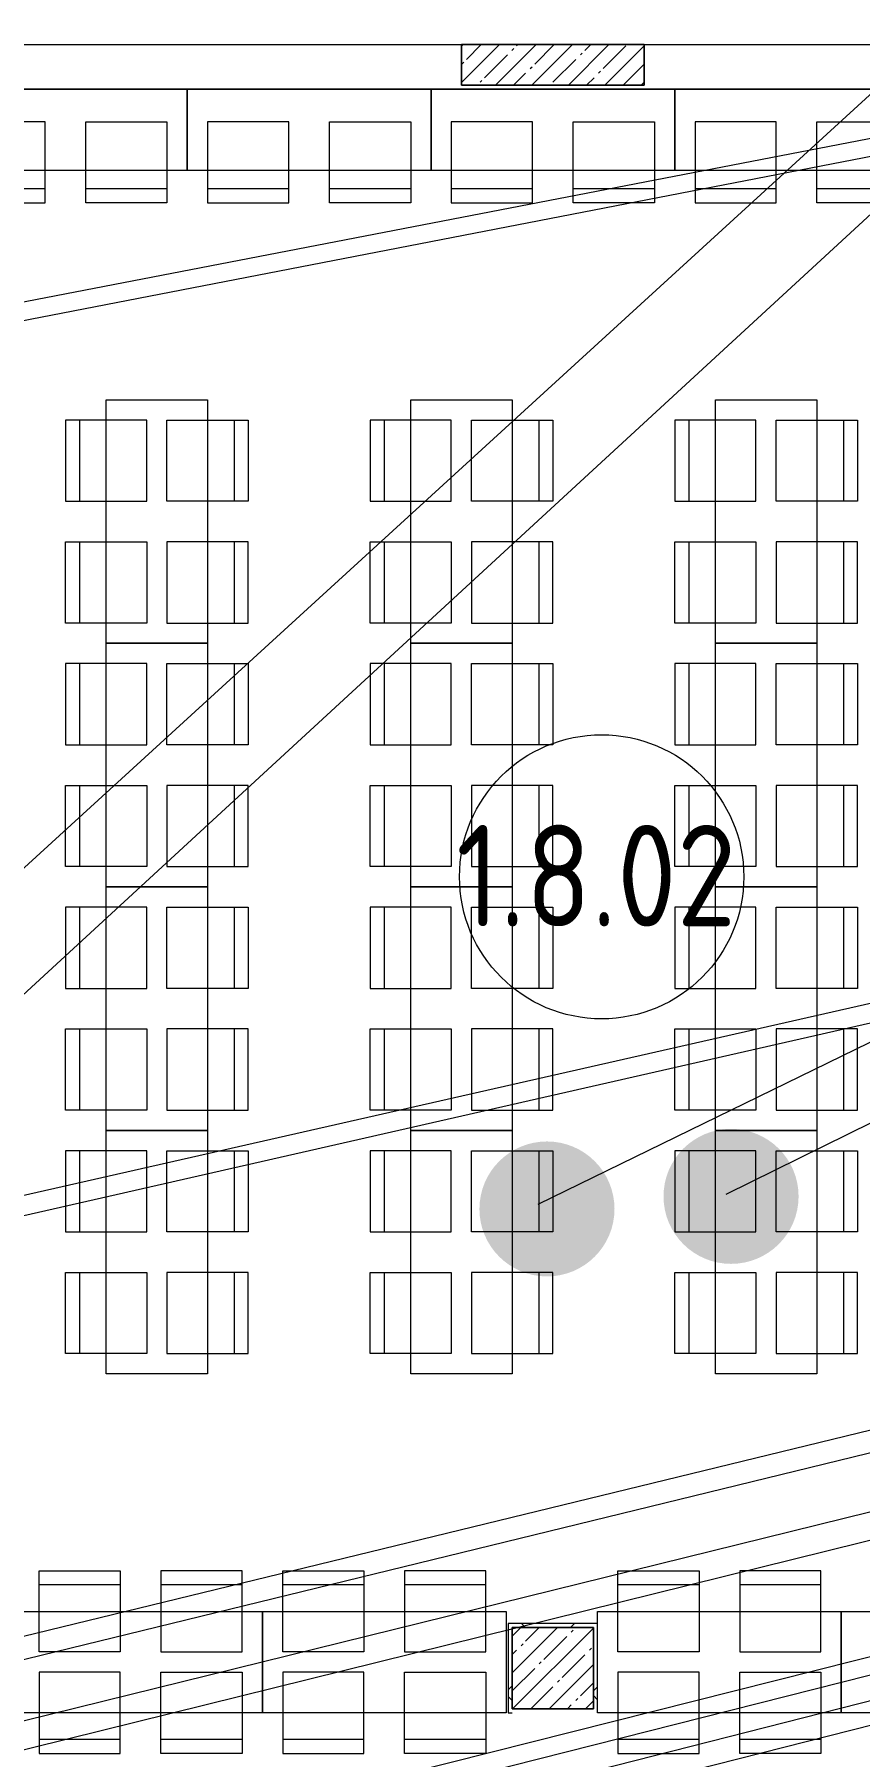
# Model space of a CAD drawing. Header units: millimetres. Extents: x -500089 to 1469082, y -290736 to 166440.
# Drawn here: x 1195451 to 1199514, y -53306 to -44820 of the extents above; entities that cross this region are included whole.
import ezdxf

# ---------------------------------------------------------------- set-up
doc = ezdxf.new("R2010")
doc.units = ezdxf.units.MM
for name, color, linetype, lineweight in [('Линии', 7, 'Continuous', 0), ('Марки помещений', 7, 'Continuous', 0), ('Несущие колонны', 7, 'Continuous', 0), ('Стены наружные', 7, 'Continuous', 0), ('Стены отделка', 7, 'Continuous', 0), ('Стены штриховка', 7, 'Continuous', 0), ('экспертиза ДУ', 1, 'Continuous', 0), ('экспертиза ДУ пояснения', 6, 'Continuous', 0)]:
    doc.layers.add(name, color=color, linetype=linetype, lineweight=lineweight)
doc.styles.add('GOST Common_1', font='', dxfattribs={"width": 0.9, "height": 700})
doc.styles.get('GOST Common_1').set_extended_font_data('GOST Common')
pattern_1 = [(45, (1111853.6, -73570.5), (-212.132, 212.132), []), (135, (1111853.6, -73570.5), (-212.132, -212.132), [])]

# ---------------------------------------------------------------- blocks, each defined once
blk = doc.blocks.new('ADSK_КолоннаЖБ_Прямоугольная - 400x400 мм-V261-З Этаж 01')
at = {"layer": 'Несущие колонны'}
h = blk.add_hatch(dxfattribs=at)
h.set_pattern_fill('FP_45', color=256, style=0, pattern_type=2)
h.set_pattern_definition([(45, (-86150, -20700), (-89.80256, 89.80256), []), (45, (-86060.2, -20700), (-89.80256, 89.80256), [158.75, -31.75, 13.411, -18.339])])
h.paths.add_polyline_path([(200, -200), (200, 200), (-200, 200), (-200, -200)], flags=0)
at = {"layer": 'Несущие колонны', "lineweight": 18}
for p, q in [((-200, -200), (-200, 200)), ((-200, 200), (200, 200)), ((200, 200), (-200, 200)), ((-200, 200), (-200, -200)), ((200, 200), (200, -200)), ((200, -200), (200, 200)), ((200, -200), (-200, -200)), ((-200, -200), (200, -200))]:
    blk.add_line(p, q, dxfattribs=at)
blk = doc.blocks.new('ADSK_КолоннаЖБ_Прямоугольная - 200x900 мм-V453-З Этаж 01')
at = {"layer": 'Несущие колонны'}
h = blk.add_hatch(dxfattribs=at)
h.set_pattern_fill('FP_179', color=256, style=0, pattern_type=2)
h.set_pattern_definition([(45, (-86150, -28600), (-89.80256, 89.80256), []), (45, (-86060.2, -28600), (-89.80256, 89.80256), [158.75, -31.75, 13.411, -18.339])])
h.paths.add_polyline_path([(450, -100), (450, 100), (-450, 100), (-450, -100)], flags=0)
at = {"layer": 'Несущие колонны', "lineweight": 18}
for p, q in [((-450, -100), (-450, 100)), ((-450, 100), (450, 100)), ((450, 100), (-450, 100)), ((-450, 100), (-450, -100)), ((450, 100), (450, -100)), ((450, -100), (450, 100)), ((450, -100), (-450, -100)), ((-450, -100), (450, -100))]:
    blk.add_line(p, q, dxfattribs=at)
blk = doc.blocks.new('ASVP_Марка_Помещение_ОдноЗначение - Номер-684784-З Этаж 01')
at = {"layer": 'Марки помещений'}
blk.add_circle((0, 0), 3.5, dxfattribs=at)

msp = doc.modelspace()

# ---------------------------------------------------------------- hatches: boundary and pattern name
at = {"layer": 'Стены штриховка'}
h = msp.add_hatch(dxfattribs=at)
h.set_pattern_fill('FP_202', color=256, style=0, pattern_type=2)
h.set_pattern_definition(pattern_1)
h.paths.add_polyline_path([(1198203.585, -52670.488), (1198203.585, -52650.488), (1197783.585, -52650.488), (1197783.585, -52670.488), (1197803.585, -52670.488)], flags=0)
h = msp.add_hatch(dxfattribs=at)
h.set_pattern_fill('FP_202', color=256, style=0, pattern_type=2)
h.set_pattern_definition(pattern_1)
h.paths.add_polyline_path([(1197783.585, -53090.488), (1197803.585, -53090.488), (1197803.585, -52670.488), (1197783.585, -52670.488)], flags=0)
h = msp.add_hatch(dxfattribs=at)
h.set_pattern_fill('FP_202', color=256, style=0, pattern_type=2)
h.set_pattern_definition(pattern_1)
h.paths.add_polyline_path([(1198203.585, -53070.488), (1198223.585, -53070.488), (1198223.585, -52650.488), (1198203.585, -52650.488), (1198203.585, -52670.488)], flags=0)
at = {"layer": 'экспертиза ДУ', "lineweight": 0}
h = msp.add_hatch(color=30, dxfattribs=at)
edge = h.paths.add_edge_path()
edge.add_arc((1198880.984, -50545.534), 332.544, 0, 360)
h = msp.add_hatch(color=5, dxfattribs=at)
edge = h.paths.add_edge_path()
edge.add_arc((1197974.563, -50607.492), 332.544, 0, 360)

# ---------------------------------------------------------------- linework, layer by layer
at = {"layer": 'Линии'}
for p, q in [((1195003.585, -45090.488), (1196203.585, -45090.488)), ((1196203.585, -45090.488), (1196203.585, -45490.488)), ((1196203.585, -45090.488), (1197403.585, -45090.488)), ((1196203.585, -45490.488), (1196203.585, -45090.488)), ((1197403.585, -45090.488), (1197403.585, -45490.488)), ((1197403.585, -45090.488), (1198603.585, -45090.488)), ((1197403.585, -45490.488), (1197403.585, -45090.488)), ((1198603.585, -45090.488), (1198603.585, -45490.488)), ((1198603.585, -45090.488), (1199803.585, -45090.488)), ((1198603.585, -45490.488), (1198603.585, -45090.488)), ((1195503.585, -45250.488), (1195103.585, -45250.488)), ((1195503.585, -45650.488), (1195503.585, -45250.488)), ((1195703.585, -45250.488), (1196103.585, -45250.488)), ((1195703.585, -45650.488), (1195703.585, -45250.488)), ((1196103.585, -45250.488), (1196103.585, -45650.488)), ((1196303.585, -45250.488), (1196303.585, -45650.488)), ((1196703.585, -45250.488), (1196303.585, -45250.488)), ((1196703.585, -45650.488), (1196703.585, -45250.488)), ((1196903.585, -45250.488), (1197303.585, -45250.488)), ((1196903.585, -45650.488), (1196903.585, -45250.488)), ((1197303.585, -45250.488), (1197303.585, -45650.488)), ((1197503.585, -45250.488), (1197503.585, -45650.488)), ((1197903.585, -45250.488), (1197503.585, -45250.488)), ((1197903.585, -45650.488), (1197903.585, -45250.488)), ((1198103.585, -45250.488), (1198503.585, -45250.488)), ((1198103.585, -45650.488), (1198103.585, -45250.488)), ((1198503.585, -45250.488), (1198503.585, -45650.488)), ((1198703.585, -45250.488), (1198703.585, -45650.488)), ((1199103.585, -45250.488), (1198703.585, -45250.488)), ((1199103.585, -45650.488), (1199103.585, -45250.488)), ((1199303.585, -45250.488), (1199703.585, -45250.488)), ((1199303.585, -45650.488), (1199303.585, -45250.488)), ((1196203.585, -45490.488), (1195003.585, -45490.488)), ((1197403.585, -45490.488), (1196203.585, -45490.488)), ((1198603.585, -45490.488), (1197403.585, -45490.488)), ((1199803.585, -45490.488), (1198603.585, -45490.488)), ((1195503.585, -45580.948), (1195103.585, -45580.948)), ((1196103.585, -45580.948), (1195703.585, -45580.948)), ((1196703.585, -45580.948), (1196303.585, -45580.948)), ((1197303.585, -45580.948), (1196903.585, -45580.948)), ((1197903.585, -45580.948), (1197503.585, -45580.948)), ((1198503.585, -45580.948), (1198103.585, -45580.948)), ((1199103.585, -45580.948), (1198703.585, -45580.948)), ((1199703.585, -45580.948), (1199303.585, -45580.948)), ((1195103.585, -45650.488), (1195503.585, -45650.488)), ((1196103.585, -45650.488), (1195703.585, -45650.488)), ((1196303.585, -45650.488), (1196703.585, -45650.488)), ((1197303.585, -45650.488), (1196903.585, -45650.488)), ((1197503.585, -45650.488), (1197903.585, -45650.488)), ((1198503.585, -45650.488), (1198103.585, -45650.488)), ((1198703.585, -45650.488), (1199103.585, -45650.488)), ((1199703.585, -45650.488), (1199303.585, -45650.488)), ((1195803.585, -46620.488), (1196303.585, -46620.488)), ((1195803.585, -47820.488), (1195803.585, -46620.488)), ((1196303.585, -46620.488), (1196303.585, -47820.488)), ((1197303.585, -46620.488), (1197803.585, -46620.488)), ((1197303.585, -47820.488), (1197303.585, -46620.488)), ((1197803.585, -46620.488), (1197803.585, -47820.488)), ((1198803.585, -46620.488), (1199303.585, -46620.488)), ((1198803.585, -47820.488), (1198803.585, -46620.488)), ((1199303.585, -46620.488), (1199303.585, -47820.488)), ((1196003.585, -46720.488), (1195603.585, -46720.488)), ((1195603.585, -46720.488), (1195603.585, -47120.488)), ((1195673.126, -46720.488), (1195673.126, -47120.488)), ((1196003.585, -47120.488), (1196003.585, -46720.488)), ((1196103.585, -46720.488), (1196503.585, -46720.488)), ((1196103.585, -47120.488), (1196103.585, -46720.488)), ((1196434.045, -46720.488), (1196434.045, -47120.488)), ((1196503.585, -46720.488), (1196503.585, -47120.488)), ((1197503.585, -46720.488), (1197103.585, -46720.488)), ((1197103.585, -46720.488), (1197103.585, -47120.488)), ((1197173.126, -46720.488), (1197173.126, -47120.488)), ((1197503.585, -47120.488), (1197503.585, -46720.488)), ((1197603.585, -46720.488), (1198003.585, -46720.488)), ((1197603.585, -47120.488), (1197603.585, -46720.488)), ((1197934.045, -46720.488), (1197934.045, -47120.488)), ((1198003.585, -46720.488), (1198003.585, -47120.488)), ((1199003.585, -46720.488), (1198603.585, -46720.488)), ((1198603.585, -46720.488), (1198603.585, -47120.488)), ((1198673.126, -46720.488), (1198673.126, -47120.488)), ((1199003.585, -47120.488), (1199003.585, -46720.488)), ((1199103.585, -46720.488), (1199503.585, -46720.488)), ((1199103.585, -47120.488), (1199103.585, -46720.488)), ((1199434.045, -46720.488), (1199434.045, -47120.488)), ((1199503.585, -46720.488), (1199503.585, -47120.488)), ((1195603.585, -47120.488), (1196003.585, -47120.488)), ((1196503.585, -47120.488), (1196103.585, -47120.488)), ((1197103.585, -47120.488), (1197503.585, -47120.488)), ((1198003.585, -47120.488), (1197603.585, -47120.488)), ((1198603.585, -47120.488), (1199003.585, -47120.488)), ((1199503.585, -47120.488), (1199103.585, -47120.488)), ((1195603.585, -47320.488), (1196003.585, -47320.488)), ((1195603.585, -47720.488), (1195603.585, -47320.488)), ((1195673.126, -47320.488), (1195673.126, -47720.488)), ((1196003.585, -47320.488), (1196003.585, -47720.488)), ((1196503.585, -47320.488), (1196103.585, -47320.488)), ((1196103.585, -47320.488), (1196103.585, -47720.488)), ((1196434.045, -47320.488), (1196434.045, -47720.488)), ((1196503.585, -47720.488), (1196503.585, -47320.488)), ((1197103.585, -47320.488), (1197503.585, -47320.488)), ((1197103.585, -47720.488), (1197103.585, -47320.488)), ((1197173.126, -47320.488), (1197173.126, -47720.488)), ((1197503.585, -47320.488), (1197503.585, -47720.488)), ((1198003.585, -47320.488), (1197603.585, -47320.488)), ((1197603.585, -47320.488), (1197603.585, -47720.488)), ((1197934.045, -47320.488), (1197934.045, -47720.488)), ((1198003.585, -47720.488), (1198003.585, -47320.488)), ((1198603.585, -47320.488), (1199003.585, -47320.488)), ((1198603.585, -47720.488), (1198603.585, -47320.488)), ((1198673.126, -47320.488), (1198673.126, -47720.488)), ((1199003.585, -47320.488), (1199003.585, -47720.488)), ((1199503.585, -47320.488), (1199103.585, -47320.488)), ((1199103.585, -47320.488), (1199103.585, -47720.488)), ((1199434.045, -47320.488), (1199434.045, -47720.488)), ((1199503.585, -47720.488), (1199503.585, -47320.488)), ((1196003.585, -47720.488), (1195603.585, -47720.488)), ((1196103.585, -47720.488), (1196503.585, -47720.488)), ((1197503.585, -47720.488), (1197103.585, -47720.488)), ((1197603.585, -47720.488), (1198003.585, -47720.488)), ((1199003.585, -47720.488), (1198603.585, -47720.488)), ((1199103.585, -47720.488), (1199503.585, -47720.488)), ((1195803.585, -47820.488), (1196303.585, -47820.488)), ((1195803.585, -49020.488), (1195803.585, -47820.488)), ((1196303.585, -47820.488), (1195803.585, -47820.488)), ((1196303.585, -47820.488), (1196303.585, -49020.488)), ((1197303.585, -47820.488), (1197803.585, -47820.488)), ((1197303.585, -49020.488), (1197303.585, -47820.488)), ((1197803.585, -47820.488), (1197303.585, -47820.488)), ((1197803.585, -47820.488), (1197803.585, -49020.488)), ((1198803.585, -47820.488), (1199303.585, -47820.488)), ((1198803.585, -49020.488), (1198803.585, -47820.488)), ((1199303.585, -47820.488), (1198803.585, -47820.488)), ((1199303.585, -47820.488), (1199303.585, -49020.488)), ((1196003.585, -47920.488), (1195603.585, -47920.488)), ((1195603.585, -47920.488), (1195603.585, -48320.488)), ((1195673.126, -47920.488), (1195673.126, -48320.488)), ((1196003.585, -48320.488), (1196003.585, -47920.488)), ((1196103.585, -47920.488), (1196503.585, -47920.488)), ((1196103.585, -48320.488), (1196103.585, -47920.488)), ((1196434.045, -47920.488), (1196434.045, -48320.488)), ((1196503.585, -47920.488), (1196503.585, -48320.488)), ((1197503.585, -47920.488), (1197103.585, -47920.488)), ((1197103.585, -47920.488), (1197103.585, -48320.488)), ((1197173.126, -47920.488), (1197173.126, -48320.488)), ((1197503.585, -48320.488), (1197503.585, -47920.488)), ((1197603.585, -47920.488), (1198003.585, -47920.488)), ((1197603.585, -48320.488), (1197603.585, -47920.488)), ((1197934.045, -47920.488), (1197934.045, -48320.488)), ((1198003.585, -47920.488), (1198003.585, -48320.488)), ((1199003.585, -47920.488), (1198603.585, -47920.488)), ((1198603.585, -47920.488), (1198603.585, -48320.488)), ((1198673.126, -47920.488), (1198673.126, -48320.488)), ((1199003.585, -48320.488), (1199003.585, -47920.488)), ((1199103.585, -47920.488), (1199503.585, -47920.488)), ((1199103.585, -48320.488), (1199103.585, -47920.488)), ((1199434.045, -47920.488), (1199434.045, -48320.488)), ((1199503.585, -47920.488), (1199503.585, -48320.488)), ((1195603.585, -48320.488), (1196003.585, -48320.488)), ((1196503.585, -48320.488), (1196103.585, -48320.488)), ((1197103.585, -48320.488), (1197503.585, -48320.488)), ((1198003.585, -48320.488), (1197603.585, -48320.488)), ((1198603.585, -48320.488), (1199003.585, -48320.488)), ((1199503.585, -48320.488), (1199103.585, -48320.488)), ((1195603.585, -48520.488), (1196003.585, -48520.488)), ((1195603.585, -48920.488), (1195603.585, -48520.488)), ((1195673.126, -48520.488), (1195673.126, -48920.488)), ((1196003.585, -48520.488), (1196003.585, -48920.488)), ((1196503.585, -48520.488), (1196103.585, -48520.488)), ((1196103.585, -48520.488), (1196103.585, -48920.488)), ((1196434.045, -48520.488), (1196434.045, -48920.488)), ((1196503.585, -48920.488), (1196503.585, -48520.488)), ((1197103.585, -48520.488), (1197503.585, -48520.488)), ((1197103.585, -48920.488), (1197103.585, -48520.488)), ((1197173.126, -48520.488), (1197173.126, -48920.488)), ((1197503.585, -48520.488), (1197503.585, -48920.488)), ((1198003.585, -48520.488), (1197603.585, -48520.488)), ((1197603.585, -48520.488), (1197603.585, -48920.488)), ((1197934.045, -48520.488), (1197934.045, -48920.488)), ((1198003.585, -48920.488), (1198003.585, -48520.488)), ((1198603.585, -48520.488), (1199003.585, -48520.488)), ((1198603.585, -48920.488), (1198603.585, -48520.488)), ((1198673.126, -48520.488), (1198673.126, -48920.488)), ((1199003.585, -48520.488), (1199003.585, -48920.488)), ((1199503.585, -48520.488), (1199103.585, -48520.488)), ((1199103.585, -48520.488), (1199103.585, -48920.488)), ((1199434.045, -48520.488), (1199434.045, -48920.488)), ((1199503.585, -48920.488), (1199503.585, -48520.488)), ((1196003.585, -48920.488), (1195603.585, -48920.488)), ((1196103.585, -48920.488), (1196503.585, -48920.488)), ((1197503.585, -48920.488), (1197103.585, -48920.488)), ((1197603.585, -48920.488), (1198003.585, -48920.488)), ((1199003.585, -48920.488), (1198603.585, -48920.488)), ((1199103.585, -48920.488), (1199503.585, -48920.488)), ((1195803.585, -49020.488), (1196303.585, -49020.488)), ((1195803.585, -50220.488), (1195803.585, -49020.488)), ((1196303.585, -49020.488), (1195803.585, -49020.488)), ((1196303.585, -49020.488), (1196303.585, -50220.488)), ((1197303.585, -49020.488), (1197803.585, -49020.488)), ((1197303.585, -50220.488), (1197303.585, -49020.488)), ((1197803.585, -49020.488), (1197303.585, -49020.488)), ((1197803.585, -49020.488), (1197803.585, -50220.488)), ((1198803.585, -49020.488), (1199303.585, -49020.488)), ((1198803.585, -50220.488), (1198803.585, -49020.488)), ((1199303.585, -49020.488), (1198803.585, -49020.488)), ((1199303.585, -49020.488), (1199303.585, -50220.488)), ((1196003.585, -49120.488), (1195603.585, -49120.488)), ((1195603.585, -49120.488), (1195603.585, -49520.488)), ((1195673.126, -49120.488), (1195673.126, -49520.488)), ((1196003.585, -49520.488), (1196003.585, -49120.488)), ((1196103.585, -49120.488), (1196503.585, -49120.488)), ((1196103.585, -49520.488), (1196103.585, -49120.488)), ((1196434.045, -49120.488), (1196434.045, -49520.488)), ((1196503.585, -49120.488), (1196503.585, -49520.488)), ((1197503.585, -49120.488), (1197103.585, -49120.488)), ((1197103.585, -49120.488), (1197103.585, -49520.488)), ((1197173.126, -49120.488), (1197173.126, -49520.488)), ((1197503.585, -49520.488), (1197503.585, -49120.488)), ((1197603.585, -49120.488), (1198003.585, -49120.488)), ((1197603.585, -49520.488), (1197603.585, -49120.488)), ((1197934.045, -49120.488), (1197934.045, -49520.488)), ((1198003.585, -49120.488), (1198003.585, -49520.488)), ((1199003.585, -49120.488), (1198603.585, -49120.488)), ((1198603.585, -49120.488), (1198603.585, -49520.488)), ((1198673.126, -49120.488), (1198673.126, -49520.488)), ((1199003.585, -49520.488), (1199003.585, -49120.488)), ((1199103.585, -49120.488), (1199503.585, -49120.488)), ((1199103.585, -49520.488), (1199103.585, -49120.488)), ((1199434.045, -49120.488), (1199434.045, -49520.488)), ((1199503.585, -49120.488), (1199503.585, -49520.488)), ((1195603.585, -49520.488), (1196003.585, -49520.488)), ((1196503.585, -49520.488), (1196103.585, -49520.488)), ((1197103.585, -49520.488), (1197503.585, -49520.488)), ((1198003.585, -49520.488), (1197603.585, -49520.488)), ((1198603.585, -49520.488), (1199003.585, -49520.488)), ((1199503.585, -49520.488), (1199103.585, -49520.488)), ((1195603.585, -49720.488), (1196003.585, -49720.488)), ((1195603.585, -50120.488), (1195603.585, -49720.488)), ((1195673.126, -49720.488), (1195673.126, -50120.488)), ((1196003.585, -49720.488), (1196003.585, -50120.488)), ((1196503.585, -49720.488), (1196103.585, -49720.488)), ((1196103.585, -49720.488), (1196103.585, -50120.488)), ((1196434.045, -49720.488), (1196434.045, -50120.488)), ((1196503.585, -50120.488), (1196503.585, -49720.488)), ((1197103.585, -49720.488), (1197503.585, -49720.488)), ((1197103.585, -50120.488), (1197103.585, -49720.488)), ((1197173.126, -49720.488), (1197173.126, -50120.488)), ((1197503.585, -49720.488), (1197503.585, -50120.488)), ((1198003.585, -49720.488), (1197603.585, -49720.488)), ((1197603.585, -49720.488), (1197603.585, -50120.488)), ((1197934.045, -49720.488), (1197934.045, -50120.488)), ((1198003.585, -50120.488), (1198003.585, -49720.488)), ((1198603.585, -49720.488), (1199003.585, -49720.488)), ((1198603.585, -50120.488), (1198603.585, -49720.488)), ((1198673.126, -49720.488), (1198673.126, -50120.488)), ((1199003.585, -49720.488), (1199003.585, -50120.488)), ((1199503.585, -49720.488), (1199103.585, -49720.488)), ((1199103.585, -49720.488), (1199103.585, -50120.488)), ((1199434.045, -49720.488), (1199434.045, -50120.488)), ((1199503.585, -50120.488), (1199503.585, -49720.488)), ((1196003.585, -50120.488), (1195603.585, -50120.488)), ((1196103.585, -50120.488), (1196503.585, -50120.488)), ((1197503.585, -50120.488), (1197103.585, -50120.488)), ((1197603.585, -50120.488), (1198003.585, -50120.488)), ((1199003.585, -50120.488), (1198603.585, -50120.488)), ((1199103.585, -50120.488), (1199503.585, -50120.488)), ((1195803.585, -50220.488), (1196303.585, -50220.488)), ((1195803.585, -51420.488), (1195803.585, -50220.488)), ((1196303.585, -50220.488), (1195803.585, -50220.488)), ((1196303.585, -50220.488), (1196303.585, -51420.488)), ((1197303.585, -50220.488), (1197803.585, -50220.488)), ((1197303.585, -51420.488), (1197303.585, -50220.488)), ((1197803.585, -50220.488), (1197303.585, -50220.488)), ((1197803.585, -50220.488), (1197803.585, -51420.488)), ((1198803.585, -50220.488), (1199303.585, -50220.488)), ((1198803.585, -51420.488), (1198803.585, -50220.488)), ((1199303.585, -50220.488), (1198803.585, -50220.488)), ((1199303.585, -50220.488), (1199303.585, -51420.488)), ((1196003.585, -50320.488), (1195603.585, -50320.488)), ((1195603.585, -50320.488), (1195603.585, -50720.488)), ((1195673.126, -50320.488), (1195673.126, -50720.488)), ((1196003.585, -50720.488), (1196003.585, -50320.488)), ((1196103.585, -50320.488), (1196503.585, -50320.488)), ((1196103.585, -50720.488), (1196103.585, -50320.488)), ((1196434.045, -50320.488), (1196434.045, -50720.488)), ((1196503.585, -50320.488), (1196503.585, -50720.488)), ((1197503.585, -50320.488), (1197103.585, -50320.488)), ((1197103.585, -50320.488), (1197103.585, -50720.488)), ((1197173.126, -50320.488), (1197173.126, -50720.488)), ((1197503.585, -50720.488), (1197503.585, -50320.488)), ((1197603.585, -50320.488), (1198003.585, -50320.488)), ((1197603.585, -50720.488), (1197603.585, -50320.488)), ((1197934.045, -50320.488), (1197934.045, -50720.488)), ((1198003.585, -50320.488), (1198003.585, -50720.488)), ((1199003.585, -50320.488), (1198603.585, -50320.488)), ((1198603.585, -50320.488), (1198603.585, -50720.488)), ((1198673.126, -50320.488), (1198673.126, -50720.488)), ((1199003.585, -50720.488), (1199003.585, -50320.488)), ((1199103.585, -50320.488), (1199503.585, -50320.488)), ((1199103.585, -50720.488), (1199103.585, -50320.488)), ((1199434.045, -50320.488), (1199434.045, -50720.488)), ((1199503.585, -50320.488), (1199503.585, -50720.488)), ((1195603.585, -50720.488), (1196003.585, -50720.488)), ((1196503.585, -50720.488), (1196103.585, -50720.488)), ((1197103.585, -50720.488), (1197503.585, -50720.488)), ((1198003.585, -50720.488), (1197603.585, -50720.488)), ((1198603.585, -50720.488), (1199003.585, -50720.488)), ((1199503.585, -50720.488), (1199103.585, -50720.488)), ((1195603.585, -50920.488), (1196003.585, -50920.488)), ((1195603.585, -51320.488), (1195603.585, -50920.488)), ((1195673.126, -50920.488), (1195673.126, -51320.488)), ((1196003.585, -50920.488), (1196003.585, -51320.488)), ((1196503.585, -50920.488), (1196103.585, -50920.488)), ((1196103.585, -50920.488), (1196103.585, -51320.488)), ((1196434.045, -50920.488), (1196434.045, -51320.488)), ((1196503.585, -51320.488), (1196503.585, -50920.488)), ((1197103.585, -50920.488), (1197503.585, -50920.488)), ((1197103.585, -51320.488), (1197103.585, -50920.488)), ((1197173.126, -50920.488), (1197173.126, -51320.488)), ((1197503.585, -50920.488), (1197503.585, -51320.488)), ((1198003.585, -50920.488), (1197603.585, -50920.488)), ((1197603.585, -50920.488), (1197603.585, -51320.488)), ((1197934.045, -50920.488), (1197934.045, -51320.488)), ((1198003.585, -51320.488), (1198003.585, -50920.488)), ((1198603.585, -50920.488), (1199003.585, -50920.488)), ((1198603.585, -51320.488), (1198603.585, -50920.488)), ((1198673.126, -50920.488), (1198673.126, -51320.488)), ((1199003.585, -50920.488), (1199003.585, -51320.488)), ((1199503.585, -50920.488), (1199103.585, -50920.488)), ((1199103.585, -50920.488), (1199103.585, -51320.488)), ((1199434.045, -50920.488), (1199434.045, -51320.488)), ((1199503.585, -51320.488), (1199503.585, -50920.488)), ((1196003.585, -51320.488), (1195603.585, -51320.488)), ((1196103.585, -51320.488), (1196503.585, -51320.488)), ((1197503.585, -51320.488), (1197103.585, -51320.488)), ((1197603.585, -51320.488), (1198003.585, -51320.488)), ((1199003.585, -51320.488), (1198603.585, -51320.488)), ((1199103.585, -51320.488), (1199503.585, -51320.488)), ((1196303.585, -51420.488), (1195803.585, -51420.488)), ((1197803.585, -51420.488), (1197303.585, -51420.488)), ((1199303.585, -51420.488), (1198803.585, -51420.488)), ((1195473.585, -52390.488), (1195873.585, -52390.488)), ((1195473.585, -52790.488), (1195473.585, -52390.488)), ((1195873.585, -52390.488), (1195873.585, -52790.488)), ((1196073.585, -52390.488), (1196073.585, -52790.488)), ((1196473.585, -52390.488), (1196073.585, -52390.488)), ((1196473.585, -52790.488), (1196473.585, -52390.488)), ((1196673.585, -52390.488), (1197073.585, -52390.488)), ((1196673.585, -52790.488), (1196673.585, -52390.488)), ((1197073.585, -52390.488), (1197073.585, -52790.488)), ((1197273.585, -52390.488), (1197273.585, -52790.488)), ((1197673.585, -52390.488), (1197273.585, -52390.488)), ((1197673.585, -52790.488), (1197673.585, -52390.488)), ((1198323.585, -52390.488), (1198723.585, -52390.488)), ((1198323.585, -52790.488), (1198323.585, -52390.488)), ((1198723.585, -52390.488), (1198723.585, -52790.488)), ((1198923.585, -52390.488), (1198923.585, -52790.488)), ((1199323.585, -52390.488), (1198923.585, -52390.488)), ((1199323.585, -52790.488), (1199323.585, -52390.488)), ((1195873.585, -52460.028), (1195473.585, -52460.028)), ((1196473.585, -52460.028), (1196073.585, -52460.028)), ((1197073.585, -52460.028), (1196673.585, -52460.028)), ((1197673.585, -52460.028), (1197273.585, -52460.028)), ((1198723.585, -52460.028), (1198323.585, -52460.028)), ((1199323.585, -52460.028), (1198923.585, -52460.028)), ((1195373.585, -52590.488), (1196573.585, -52590.488)), ((1196573.585, -52590.488), (1196573.585, -53090.488)), ((1196573.585, -52590.488), (1197773.585, -52590.488)), ((1196573.585, -53090.488), (1196573.585, -52590.488)), ((1197773.585, -52590.488), (1197773.585, -53090.488)), ((1198223.585, -52590.488), (1199423.585, -52590.488)), ((1198223.585, -53090.488), (1198223.585, -52590.488)), ((1199423.585, -52590.488), (1199423.585, -53090.488)), ((1199423.585, -52590.488), (1200623.585, -52590.488)), ((1199423.585, -53090.488), (1199423.585, -52590.488)), ((1195873.585, -52790.488), (1195473.585, -52790.488)), ((1196073.585, -52790.488), (1196473.585, -52790.488)), ((1197073.585, -52790.488), (1196673.585, -52790.488)), ((1197273.585, -52790.488), (1197673.585, -52790.488)), ((1198723.585, -52790.488), (1198323.585, -52790.488)), ((1198923.585, -52790.488), (1199323.585, -52790.488)), ((1195473.585, -52890.488), (1195473.585, -53290.488)), ((1195873.585, -52890.488), (1195473.585, -52890.488)), ((1195873.585, -53290.488), (1195873.585, -52890.488)), ((1196073.585, -52890.488), (1196473.585, -52890.488)), ((1196073.585, -53290.488), (1196073.585, -52890.488)), ((1196473.585, -52890.488), (1196473.585, -53290.488)), ((1196673.585, -52890.488), (1196673.585, -53290.488)), ((1197073.585, -52890.488), (1196673.585, -52890.488)), ((1197073.585, -53290.488), (1197073.585, -52890.488)), ((1197273.585, -52890.488), (1197673.585, -52890.488)), ((1197273.585, -53290.488), (1197273.585, -52890.488)), ((1197673.585, -52890.488), (1197673.585, -53290.488)), ((1198323.585, -52890.488), (1198323.585, -53290.488)), ((1198723.585, -52890.488), (1198323.585, -52890.488)), ((1198723.585, -53290.488), (1198723.585, -52890.488)), ((1198923.585, -52890.488), (1199323.585, -52890.488)), ((1198923.585, -53290.488), (1198923.585, -52890.488)), ((1199323.585, -52890.488), (1199323.585, -53290.488)), ((1196573.585, -53090.488), (1195373.585, -53090.488)), ((1197773.585, -53090.488), (1196573.585, -53090.488)), ((1199423.585, -53090.488), (1198223.585, -53090.488)), ((1200623.585, -53090.488), (1199423.585, -53090.488)), ((1195873.585, -53220.948), (1195473.585, -53220.948)), ((1196473.585, -53220.948), (1196073.585, -53220.948)), ((1197073.585, -53220.948), (1196673.585, -53220.948)), ((1197673.585, -53220.948), (1197273.585, -53220.948)), ((1198723.585, -53220.948), (1198323.585, -53220.948)), ((1199323.585, -53220.948), (1198923.585, -53220.948)), ((1195473.585, -53290.488), (1195873.585, -53290.488)), ((1196473.585, -53290.488), (1196073.585, -53290.488)), ((1196673.585, -53290.488), (1197073.585, -53290.488)), ((1197673.585, -53290.488), (1197273.585, -53290.488)), ((1198323.585, -53290.488), (1198723.585, -53290.488)), ((1199323.585, -53290.488), (1198923.585, -53290.488))]:
    msp.add_line(p, q, dxfattribs=at)
at = {"layer": 'Стены наружные'}
for p, q in [((1194403.585, -44870.488), (1197553.585, -44870.488)), ((1198453.585, -44870.488), (1201603.585, -44870.488)), ((1206953.585, -45090.488), (1186303.585, -45090.488))]:
    msp.add_line(p, q, dxfattribs=at)
at = {"layer": 'Стены отделка'}
for p, q in [((1198223.585, -52650.488), (1197783.585, -52650.488)), ((1197783.585, -52650.488), (1197783.585, -53090.488)), ((1198223.585, -53070.488), (1198223.585, -52650.488)), ((1197783.585, -53090.488), (1197803.585, -53090.488))]:
    msp.add_line(p, q, dxfattribs=at)
at = {"layer": 'экспертиза ДУ пояснения'}
for p, q in [((1169527.42, -72584.253), (1283545.83, 31674.308)), ((1283545.83, 31674.308), (1170451.223, -72536.169)), ((1197930.716, -50583.636), (1326541.241, 12257.695)), ((1326541.241, 12257.695), (1198854.519, -50535.552)), ((1117843.141, -68145.077), (1326068.788, -20876.663)), ((1326068.788, -20876.663), (1118766.945, -68096.993)), ((1125772.111, -69675.881), (1326068.788, -20876.663)), ((1326068.788, -20876.663), (1126695.914, -69627.797)), ((1132054.517, -70189.594), (1326068.788, -20876.663)), ((1326068.788, -20876.663), (1132978.32, -70141.509)), ((1141545.255, -56548.635), (1326068.788, -20876.663)), ((1326068.788, -20876.663), (1142469.058, -56500.551)), ((1163113.27, -61096.664), (1326068.788, -20876.663)), ((1326068.788, -20876.663), (1164037.073, -61048.58))]:
    msp.add_line(p, q, dxfattribs=at)
at = {"layer": 'экспертиза ДУ пояснения', "elevation": 0}
for points in [[(1326068.788, -20876.663), (1154765.126, -64125.446)], [(1155638.952, -64023.379), (1326068.788, -20876.663)]]:
    msp.add_lwpolyline(points, dxfattribs=at)

# ---------------------------------------------------------------- block references
at = {"layer": 'Марки помещений', "xscale": 199.9999999999999, "yscale": 199.9999999999999, "zscale": 199.9999999999999}
msp.add_blockref('ASVP_Марка_Помещение_ОдноЗначение - Номер-684784-З Этаж 01', (1198243.821, -48970.873), dxfattribs=at)
at = {"layer": 'Несущие колонны'}
for name, p in [('ADSK_КолоннаЖБ_Прямоугольная - 200x900 мм-V453-З Этаж 01', (1198003.585, -44970.488)), ('ADSK_КолоннаЖБ_Прямоугольная - 400x400 мм-V261-З Этаж 01', (1198003.585, -52870.488))]:
    msp.add_blockref(name, p, dxfattribs=at)

# ---------------------------------------------------------------- texts
at = {"layer": 'Марки помещений', "insert": (1197527.406, -48715.423), "char_height": 500, "width": 1760.50575, "attachment_point": 1, "style": 'GOST Common_1'}
msp.add_mtext('1.8.02', dxfattribs=at)

doc.saveas('drawing.dxf')
